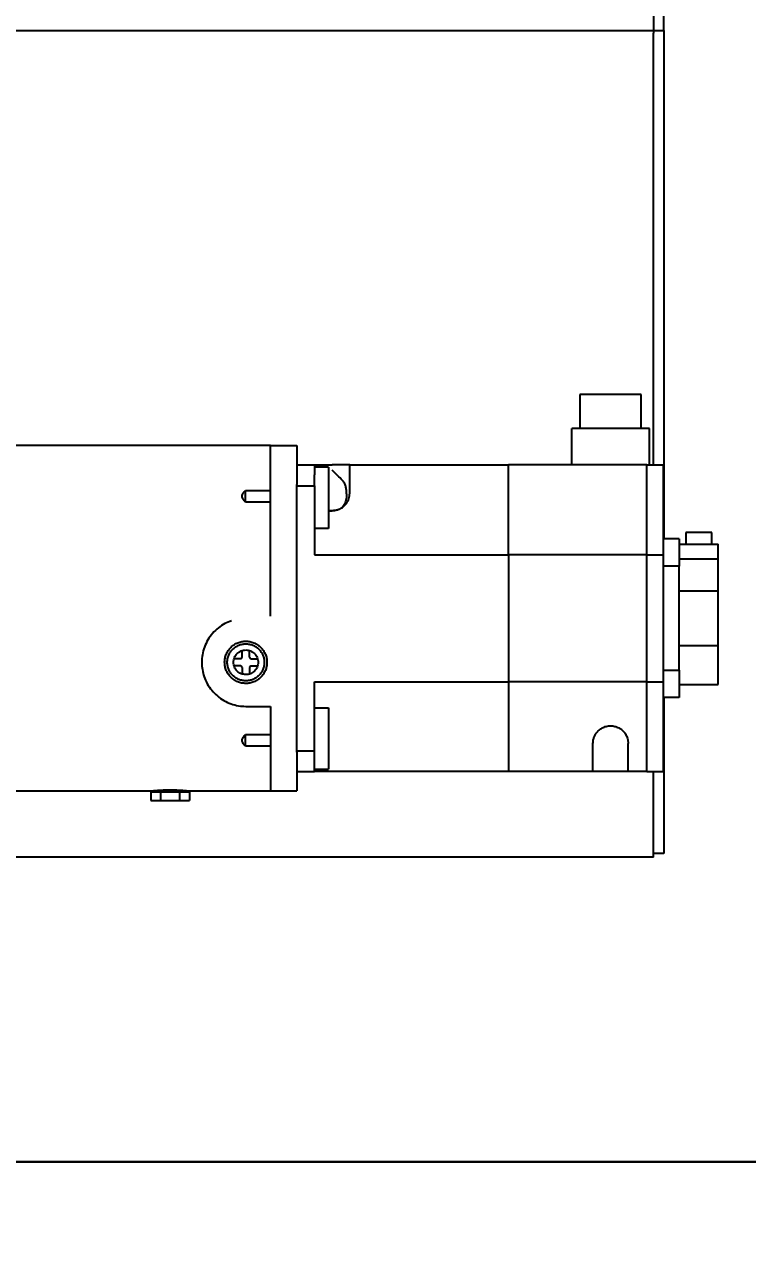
# Model space of a CAD drawing. Extents: x 28911 to 70911, y -59 to 29641.
# Drawn here: x 42312 to 42722, y 5786 to 6479 of the extents above; entities that cross this region are included whole.
import ezdxf

# ---------------------------------------------------------------- set-up
doc = ezdxf.new("R2010")
doc.units = 0
doc.header["$LTSCALE"] = 300
doc.header["$MEASUREMENT"] = 0
doc.layers.add('.', color=6, linetype='Continuous')
doc.layers.add('ddim', color=7, linetype='Continuous')
doc.styles.get("Standard").update_dxf_attribs({"font": 'STANDARD'})
doc.dimstyles.new('sc1a100$0', dxfattribs={"dimscale": 100, "dimtxt": 3, "dimasz": 3, "dimexe": 0, "dimexo": 0, "dimgap": 1, "dimtad": 1, "dimzin": 12, "dimdsep": 46, "dimtxsty": 'Standard', "dimblk": 'CLOSEDBLANK', "dimcen": 1, "dimclrd": 253, "dimclre": 253, "dimclrt": 2, "dimadec": 0, "dimazin": 3, "dimtfac": 1, "dimtmove": 0, "dimatfit": 1, "dimldrblk": 'CLOSEDBLANK', "dimfxl": 1, "dimtolj": 1, "dimtzin": 0, "dimarcsym": 0})

# ---------------------------------------------------------------- blocks, each defined once
blk = doc.blocks.new('A$C714e681e')
at = {"color": 7, "linetype": 'Continuous', "lineweight": 25}
for p, q in [((4697.6, 642), (4697.6, 672)), ((4691.6, 662), (4691.6, 642)), ((4300.6, 642), (4691.6, 642)), ((4691.6, 642), (4697.6, 642)), ((4691.6, 642), (4691.6, 640.47)), ((4691.6, 636), (4691.6, 640.47)), ((4697.6, 642), (4697.6, 353.5)), ((4691.6, 395.5), (4691.6, 636)), ((4684.68, 435.5), (4649.93, 435.5)), ((4649.93, 435.5), (4649.93, 416.2)), ((4684.68, 416.2), (4684.68, 435.5)), ((4645.3, 395.5), (4645.3, 416.2)), ((4689.3, 416.2), (4645.3, 416.2)), ((4689.3, 395.5), (4689.3, 416.2)), ((4474.3, 406.5), (4326.1, 406.5)), ((4474.3, 406.5), (4489.3, 406.5)), ((4489.3, 395.5), (4499.3, 395.5)), ((4499.3, 395.5), (4499.3, 389.82)), ((4499.3, 395.5), (4509.3, 395.5)), ((4519.3, 395.5), (4509.3, 395.5)), ((4519.3, 395.5), (4609.3, 395.5)), ((4519.3, 379.54), (4519.3, 395.5)), ((4609.3, 344.54), (4609.3, 395.5)), ((4687.8, 395.5), (4609.3, 395.5)), ((4687.8, 395.5), (4697.3, 395.5)), ((4687.8, 344.54), (4687.8, 395.5)), ((4697.3, 344.54), (4697.3, 395.5)), ((4507.3, 394.21), (4499.3, 394.21)), ((4499.3, 383.71), (4499.3, 389.82)), ((4507.3, 394.21), (4507.3, 368.6)), ((4474.3, 309.74), (4474.3, 384.5)), ((4489.3, 232.5), (4489.3, 384.5)), ((4489.3, 383.71), (4499.3, 383.71)), ((4499.3, 383.71), (4499.3, 344.54)), ((4460.05, 381), (4474.3, 381)), ((4460.05, 374.35), (4460.05, 381)), ((4474.3, 374.44), (4460.05, 374.44)), ((4507.3, 369.56), (4509.3, 369.56)), ((4509.3, 369.54), (4507.3, 369.54)), ((4507.3, 368.6), (4507.3, 359.41)), ((4507.3, 359.41), (4499.3, 359.41)), ((4706.3, 353.5), (4697.3, 353.5)), ((4706.3, 353.5), (4706.3, 338)), ((4709.9, 357.2), (4709.9, 350.5)), ((4717.3, 357.2), (4709.9, 357.2)), ((4724.7, 357.2), (4717.3, 357.2)), ((4724.7, 350.5), (4724.7, 357.2)), ((4706.3, 350.5), (4728.3, 350.5)), ((4728.3, 342), (4728.3, 350.5)), ((4499.3, 344.54), (4609.3, 344.54)), ((4609.3, 344.54), (4609.3, 272.46)), ((4687.8, 344.54), (4609.3, 344.54)), ((4687.8, 344.54), (4697.3, 344.54)), ((4687.8, 272.46), (4687.8, 344.54)), ((4697.3, 272.46), (4697.3, 344.54)), ((4728.3, 342), (4706.3, 342)), ((4728.3, 324.03), (4728.3, 342)), ((4706.3, 338), (4697.3, 338)), ((4706.3, 279), (4706.3, 338)), ((4706.3, 324.03), (4728.3, 324.03)), ((4728.3, 292.97), (4728.3, 324.03)), ((4706.3, 292.97), (4728.3, 292.97)), ((4728.3, 271), (4728.3, 292.97)), ((4457.43, 285.5), (4453.59, 285.5)), ((4457.43, 285.5), (4458.3, 286.37)), ((4458.3, 286.37), (4458.3, 290.21)), ((4462.3, 286.37), (4462.3, 290.21)), ((4462.3, 286.37), (4463.17, 285.5)), ((4463.17, 285.5), (4467.01, 285.5)), ((4457.43, 281.5), (4453.59, 281.5)), ((4458.3, 280.63), (4457.43, 281.5)), ((4458.3, 280.63), (4458.3, 276.79)), ((4463.17, 281.5), (4462.3, 280.63)), ((4462.3, 280.63), (4462.3, 276.79)), ((4463.17, 281.5), (4467.01, 281.5)), ((4697.3, 279), (4706.3, 279)), ((4706.3, 279), (4706.3, 263.5)), ((4499.3, 272.46), (4609.3, 272.46)), ((4499.3, 233.29), (4499.3, 272.46)), ((4609.3, 272.46), (4609.3, 221.5)), ((4687.8, 272.46), (4609.3, 272.46)), ((4687.8, 272.46), (4697.3, 272.46)), ((4687.8, 221.5), (4687.8, 272.46)), ((4697.3, 221.5), (4697.3, 272.46)), ((4706.3, 271), (4728.3, 271)), ((4706.3, 263.5), (4697.3, 263.5)), ((4697.6, 263.5), (4697.6, 175)), ((4460.3, 258.5), (4474.3, 258.5)), ((4474.3, 258.5), (4474.3, 232.5)), ((4499.3, 257.59), (4507.3, 257.59)), ((4507.3, 257.59), (4507.3, 248.4)), ((4460.05, 236), (4460.05, 242.58)), ((4460.05, 242.56), (4474.3, 242.56)), ((4507.3, 248.4), (4507.3, 222.79)), ((4474.3, 236), (4460.05, 236)), ((4657.3, 221.5), (4657.3, 237.47)), ((4677.3, 221.5), (4677.3, 237.47)), ((4489.3, 233.29), (4499.3, 233.29)), ((4499.3, 227.18), (4499.3, 233.29)), ((4499.3, 221.5), (4499.3, 227.18)), ((4499.3, 222.79), (4507.3, 222.79)), ((4489.3, 221.5), (4499.3, 221.5)), ((4609.3, 221.5), (4499.3, 221.5)), ((4657.3, 221.5), (4609.3, 221.5)), ((4677.3, 221.5), (4657.3, 221.5)), ((4687.8, 221.5), (4677.3, 221.5)), ((4687.8, 221.5), (4697.3, 221.5)), ((4691.6, 176), (4691.6, 221.5)), ((4326.1, 210.5), (4406.3, 210.5)), ((4406.33, 210), (4406.84, 210)), ((4406.33, 210), (4406.33, 205)), ((4406.8, 210.55), (4406.8, 210)), ((4411.82, 210), (4411.31, 210)), ((4411.82, 210), (4411.82, 205)), ((4411.82, 210), (4412.83, 210)), ((4421.77, 210), (4422.78, 210)), ((4422.78, 205), (4422.78, 210)), ((4422.78, 210), (4423.29, 210)), ((4428.27, 210), (4427.76, 210)), ((4427.8, 210), (4427.8, 210.55)), ((4428.27, 210), (4428.27, 205)), ((4428.3, 210.5), (4474.3, 210.5)), ((4474.3, 210.5), (4489.3, 210.5)), ((4406.33, 205), (4411.82, 205)), ((4411.82, 205), (4422.78, 205)), ((4422.78, 205), (4428.27, 205)), ((4691.6, 173), (4691.6, 176)), ((4697.6, 175), (4691.6, 175)), ((4691.6, 173), (4235.6, 173))]:
    blk.add_line(p, q, dxfattribs=at)
for points in [[(4474.3, 384.5), (4474.3, 385.94), (4474.3, 388.82), (4474.3, 392.97), (4474.3, 396.8), (4474.3, 400.16), (4474.3, 402.91), (4474.3, 404.95), (4474.3, 406.25), (4474.3, 406.42), (4474.3, 406.5)], [(4489.3, 406.5), (4489.3, 406.42), (4489.3, 406.25), (4489.3, 404.95), (4489.3, 402.91), (4489.3, 400.16), (4489.3, 396.8), (4489.3, 392.97), (4489.3, 388.82), (4489.3, 385.94), (4489.3, 384.5)], [(4460.28, 271.5), (4459.49, 271.55), (4457.92, 271.64), (4455.66, 272.36), (4453.57, 273.47), (4451.75, 274.97), (4450.25, 276.81), (4449.13, 278.9), (4448.45, 281.16), (4448.22, 283.52), (4448.46, 285.88), (4449.15, 288.14), (4450.27, 290.23), (4451.77, 292.05), (4453.61, 293.55), (4455.7, 294.66), (4457.96, 295.37), (4459.53, 295.46), (4460.32, 295.5)], [(4460.32, 273), (4459.63, 273.04), (4458.26, 273.11), (4456.27, 273.73), (4454.45, 274.7), (4452.84, 276.01), (4451.52, 277.61), (4450.54, 279.44), (4449.94, 281.42), (4449.73, 283.48), (4449.93, 285.54), (4450.53, 287.53), (4451.5, 289.35), (4452.81, 290.96), (4454.41, 292.28), (4456.24, 293.25), (4458.22, 293.88), (4459.59, 293.96), (4460.28, 294)], [(4460.32, 295.5), (4461.11, 295.45), (4462.68, 295.36), (4464.94, 294.64), (4467.03, 293.53), (4468.85, 292.03), (4470.35, 290.19), (4471.47, 288.1), (4472.15, 285.84), (4472.38, 283.48), (4472.14, 281.12), (4471.45, 278.86), (4470.33, 276.77), (4468.83, 274.95), (4466.99, 273.45), (4464.9, 272.34), (4462.64, 271.63), (4461.07, 271.54), (4460.28, 271.5)], [(4460.28, 294), (4460.97, 293.96), (4462.34, 293.89), (4464.33, 293.27), (4466.15, 292.3), (4467.76, 290.99), (4469.08, 289.39), (4470.06, 287.56), (4470.66, 285.58), (4470.87, 283.52), (4470.67, 281.46), (4470.07, 279.47), (4469.1, 277.65), (4467.79, 276.04), (4466.19, 274.72), (4464.36, 273.75), (4462.38, 273.12), (4461.01, 273.04), (4460.32, 273)], [(4460.28, 276.5), (4459.36, 276.61), (4457.53, 276.82), (4455.21, 278.45), (4453.66, 280.77), (4453.12, 283.52), (4453.67, 286.27), (4455.24, 288.58), (4457.57, 290.19), (4459.4, 290.4), (4460.32, 290.5)], [(4460.32, 290.5), (4461.24, 290.39), (4463.07, 290.18), (4465.39, 288.55), (4466.94, 286.23), (4467.48, 283.48), (4466.93, 280.73), (4465.36, 278.42), (4463.03, 276.81), (4461.2, 276.6), (4460.28, 276.5)], [(4474.3, 232.5), (4474.3, 231.06), (4474.3, 228.18), (4474.3, 224.03), (4474.3, 220.2), (4474.3, 216.84), (4474.3, 214.09), (4474.3, 212.05), (4474.3, 210.75), (4474.3, 210.58), (4474.3, 210.5)], [(4489.3, 232.5), (4489.3, 231.06), (4489.3, 228.18), (4489.3, 224.03), (4489.3, 220.2), (4489.3, 216.84), (4489.3, 214.09), (4489.3, 212.05), (4489.3, 210.75), (4489.3, 210.58), (4489.3, 210.5)], [(4406.84, 210), (4406.95, 210), (4407.18, 210), (4408.14, 210), (4409.49, 210), (4410.7, 210), (4411.31, 210)], [(4412.83, 210), (4413.54, 210), (4414.97, 210), (4416.51, 210), (4417.28, 210)], [(4417.28, 210), (4418.06, 210), (4419.61, 210), (4421.05, 210), (4421.77, 210)], [(4423.29, 210), (4423.9, 210), (4425.11, 210), (4426.46, 210), (4427.42, 210), (4427.65, 210), (4427.76, 210)]]:
    blk.add_open_spline(points, degree=3, dxfattribs=at)
for points, knots in [([(4515.12, 386.77), (4514.21, 387.68), (4512.35, 389.54), (4510.33, 391.56), (4509.3, 392.59)], [0, 0, 0, 0, 0.488232, 1, 1, 1, 1]), ([(4517.51, 379.21), (4517.49, 379.92), (4517.44, 381.35), (4517.03, 383.43), (4516.33, 385.32), (4515.51, 386.3), (4515.12, 386.77)], [0, 0, 0, 0, 0.249651, 0.500118, 0.760256, 1, 1, 1, 1]), ([(4460.05, 374.44), (4459.64, 374.98), (4459.03, 375.8), (4458.36, 376.91), (4458.1, 377.81), (4458.37, 378.69), (4459.04, 379.76), (4459.64, 380.5), (4460.05, 381)], [0, 0, 0, 0, 0.251107, 0.376469, 0.501332, 0.626029, 0.750334, 1, 1, 1, 1]), ([(4512.37, 370.02), (4513.33, 370.44), (4515.42, 371.34), (4517.59, 373.69), (4519.04, 376.49), (4519.21, 378.52), (4519.3, 379.54)], [0, 0, 0, 0, 0.210879, 0.458257, 0.729476, 1, 1, 1, 1]), ([(4517.51, 379.21), (4517.46, 378.2), (4517.37, 376.19), (4516.55, 373.41), (4515.2, 371.58), (4513.71, 370.53), (4512.82, 370.19), (4512.37, 370.02)], [0, 0, 0, 0, 0.250027, 0.499762, 0.749169, 0.873256, 1, 1, 1, 1]), ([(4512.37, 370.02), (4511.87, 369.88), (4510.88, 369.6), (4509.82, 369.56), (4509.3, 369.54)], [0, 0, 0, 0, 0.5077927, 1, 1, 1, 1]), ([(4509.3, 369.56), (4509.83, 369.58), (4510.89, 369.62), (4511.87, 369.88), (4512.37, 370.02)], [0, 0, 0, 0, 0.500394, 1, 1, 1, 1]), ([(4452.12, 307.12), (4450.83, 306.61), (4448.2, 305.55), (4444.6, 303.11), (4441.35, 300.02), (4438.68, 296.32), (4436.72, 292.21), (4435.55, 287.88), (4435.18, 283.55), (4435.53, 279.33), (4436.58, 275.23), (4438.35, 271.27), (4440.87, 267.55), (4444.07, 264.31), (4447.8, 261.69), (4451.88, 259.83), (4456.08, 258.7), (4458.92, 258.57), (4460.3, 258.5)], [0, 0, 0, 0, 0.059114, 0.121038, 0.184987, 0.25, 0.315013, 0.378962, 0.440886, 0.5, 0.559114, 0.621038, 0.684987, 0.75, 0.815013, 0.878962, 0.940886, 1, 1, 1, 1]), ([(4460.05, 236), (4459.64, 236.5), (4459.03, 237.25), (4458.36, 238.33), (4458.1, 239.21), (4458.37, 240.1), (4459.04, 241.21), (4459.64, 242.02), (4460.05, 242.56)], [0, 0, 0, 0, 0.251107, 0.376469, 0.501332, 0.626029, 0.750334, 1, 1, 1, 1]), ([(4657.3, 237.47), (4657.31, 237.78), (4657.33, 238.41), (4657.46, 239.34), (4657.74, 240.5), (4658.28, 241.9), (4659.08, 243.23), (4659.95, 244.27), (4660.72, 245.02), (4661.59, 245.7), (4662.9, 246.5), (4664.77, 247.25), (4667.3, 247.57), (4669.83, 247.25), (4671.7, 246.5), (4673.01, 245.7), (4673.88, 245.02), (4674.65, 244.27), (4675.37, 243.4), (4676.01, 242.42), (4676.54, 241.35), (4677.13, 239.71), (4677.23, 238.41), (4677.3, 237.47)], [0, 0, 0, 0, 0.035096, 0.06988, 0.104515, 0.165327, 0.230684, 0.265327, 0.298822, 0.333805, 0.367421, 0.434508, 0.50005, 0.565592, 0.63268, 0.666282, 0.701278, 0.734759, 0.769416, 0.81264, 0.854882, 0.895646, 1, 1, 1, 1]), ([(4406.3, 210.5), (4406.3, 210.5), (4406.23, 210.49), (4406.47, 210.52), (4407.06, 210.58), (4408.11, 210.69), (4409.49, 210.81), (4411.17, 210.93), (4413.1, 211.04), (4415.18, 211.11), (4416.62, 211.11), (4417.32, 211.12)], [0, 0, 0, 0, 0.001155, 0.122468, 0.250817, 0.375429, 0.501063, 0.62559, 0.750436, 0.878947, 1, 1, 1, 1]), ([(4417.32, 211.12), (4418.02, 211.11), (4419.46, 211.11), (4421.54, 211.03), (4423.47, 210.93), (4425.14, 210.81), (4426.52, 210.69), (4427.54, 210.58), (4428.18, 210.51), (4428.26, 210.5), (4428.3, 210.5)], [0, 0, 0, 0, 0.121262, 0.250231, 0.375161, 0.50104, 0.625904, 0.750975, 0.879476, 1, 1, 1, 1])]:
    blk.add_open_spline(points, degree=3, knots=knots, dxfattribs=at)
blk = doc.blocks.new('_ClosedBlank')
at = {"color": 0, "linetype": 'ByBlock', "lineweight": -2}
for p, q in [((-1, 0.1667), (0, 0)), ((-1, 0.1667), (-1, -0.1667)), ((0, 0), (-1, -0.1667))]:
    blk.add_line(p, q, dxfattribs=at)
blk = doc.blocks.new('*D86')
at = {"layer": 'ddim', "color": 253, "lineweight": -2, "ltscale": 50, "transparency": 16777216}
for p, q in [((43444.83, 7018.34), (43444.83, 8289.77)), ((43046.72, 6718.34), (43444.83, 6718.34)), ((43444.83, 5833.34), (43444.83, 6718.34)), ((42265.24, 5833.34), (43444.83, 5833.34)), ((43444.83, 5533.34), (43444.83, 5233.34))]:
    blk.add_line(p, q, dxfattribs=at)
at = {"layer": 'DEFPOINTS', "color": 0, "ltscale": 50, "transparency": 16777216}
for p in [(43046.72, 6718.34), (43444.83, 6718.34), (42265.24, 5833.34)]:
    blk.add_point(p, dxfattribs=at)
at = {"layer": 'ddim', "color": 253, "lineweight": -2, "ltscale": 50, "transparency": 16777216, "xscale": 300, "yscale": 300, "zscale": 300}
for p, rotation in [((43444.83, 6718.34), 270), ((43444.83, 5833.34), 90)]:
    blk.add_blockref('_ClosedBlank', p, dxfattribs=dict(at, rotation=rotation))
at = {"layer": 'ddim', "color": 2, "ltscale": 50, "transparency": 16777216, "insert": (43194.83, 7804.05), "char_height": 300, "attachment_point": 5, "rotation": 90}
blk.add_mtext('\\A1;885', dxfattribs=at)

msp = doc.modelspace()

# ---------------------------------------------------------------- hatches: boundary and pattern name
at = {"layer": '.'}
h = msp.add_hatch(dxfattribs=at)
h.set_pattern_fill('AR-CONC', color=253, scale=200)
h.set_pattern_definition([(50, (-75681.1, -13135.8), (1434.52, -125.504), [150, -1650]), (355, (-75681, -13135.8), (-277.503, 1504.384), [120, -1320]), (100.4514, (-75561.5, -13146.2), (1157.018, 1378.88), [127.48, -1402.284]), (46.1842, (-75681, -12735.8), (2134.483, -331.039), [225, -2475]), (96.6356, (-75503.2, -12763.4), (1869.324, 1948.237), [191.22, -2103.428]), (351.1842, (-75681, -12735.8), (1869.324, 1948.237), [180, -1980]), (21, (-75481.1, -12835.8), (1193.814, -805.238), [150, -1650]), (326, (-75481, -12835.8), (486.63, 1450.3), [120, -1320]), (71.4514, (-75381.6, -12902.9), (1680.445, 645.062), [127.48, -1402.284]), (37.5, (-75681.06, -13135.77), (24.3197, 665.7877), [0, -1304, 0, -1340, 0, -1325]), (7.5, (-75681.06, -13135.8), (526.139, 788.8234), [0, -764, 0, -1274, 0, -505]), (327.5, (-76127.06, -13135.8), (1067.6449, -45.1097), [0, -500, 0, -1560, 0, -2070]), (317.5, (-76327.1, -13135.8), (1166.372, 200.21), [0, -650, 0, -1036, 0, -1470])])
h.paths.add_polyline_path([(45639.718, 5833.338), (45616.07, 5833.338), (45616.07, 5733.338), (45592.546, 5733.338), (45592.546, 5798.729), (45583.494, 5798.729), (45583.494, 5805.782), (45604.323, 5805.782), (45604.323, 5833.338), (33799.981, 5833.338), (33799.981, 4234.595), (45639.718, 4234.595)])

# ---------------------------------------------------------------- linework, layer by layer
at = {"color": 3, "ltscale": 50}
msp.add_line((45685.531, 5833.338), (33857.16, 5833.338), dxfattribs=at)

# ---------------------------------------------------------------- block references
at = {"color": 4, "ltscale": 50}
msp.add_blockref('A$C714e681e', (37977.344, 5833.338), dxfattribs=at)

# ---------------------------------------------------------------- dimensions: what is measured, and where the dimension line sits
at = {"layer": 'ddim', "color": 1, "ltscale": 50}
dim = msp.add_linear_dim(base=(43444.828, 6718.338), p1=(42265.244, 5833.338), p2=(43046.724, 6718.338), angle=90, dimstyle='sc1a100$0', dxfattribs=at)
dim.commit()
dim.dimension.update_dxf_attribs({"geometry": '*D86', "text_midpoint": (43194.828, 7804.053)})

doc.saveas('drawing.dxf')
